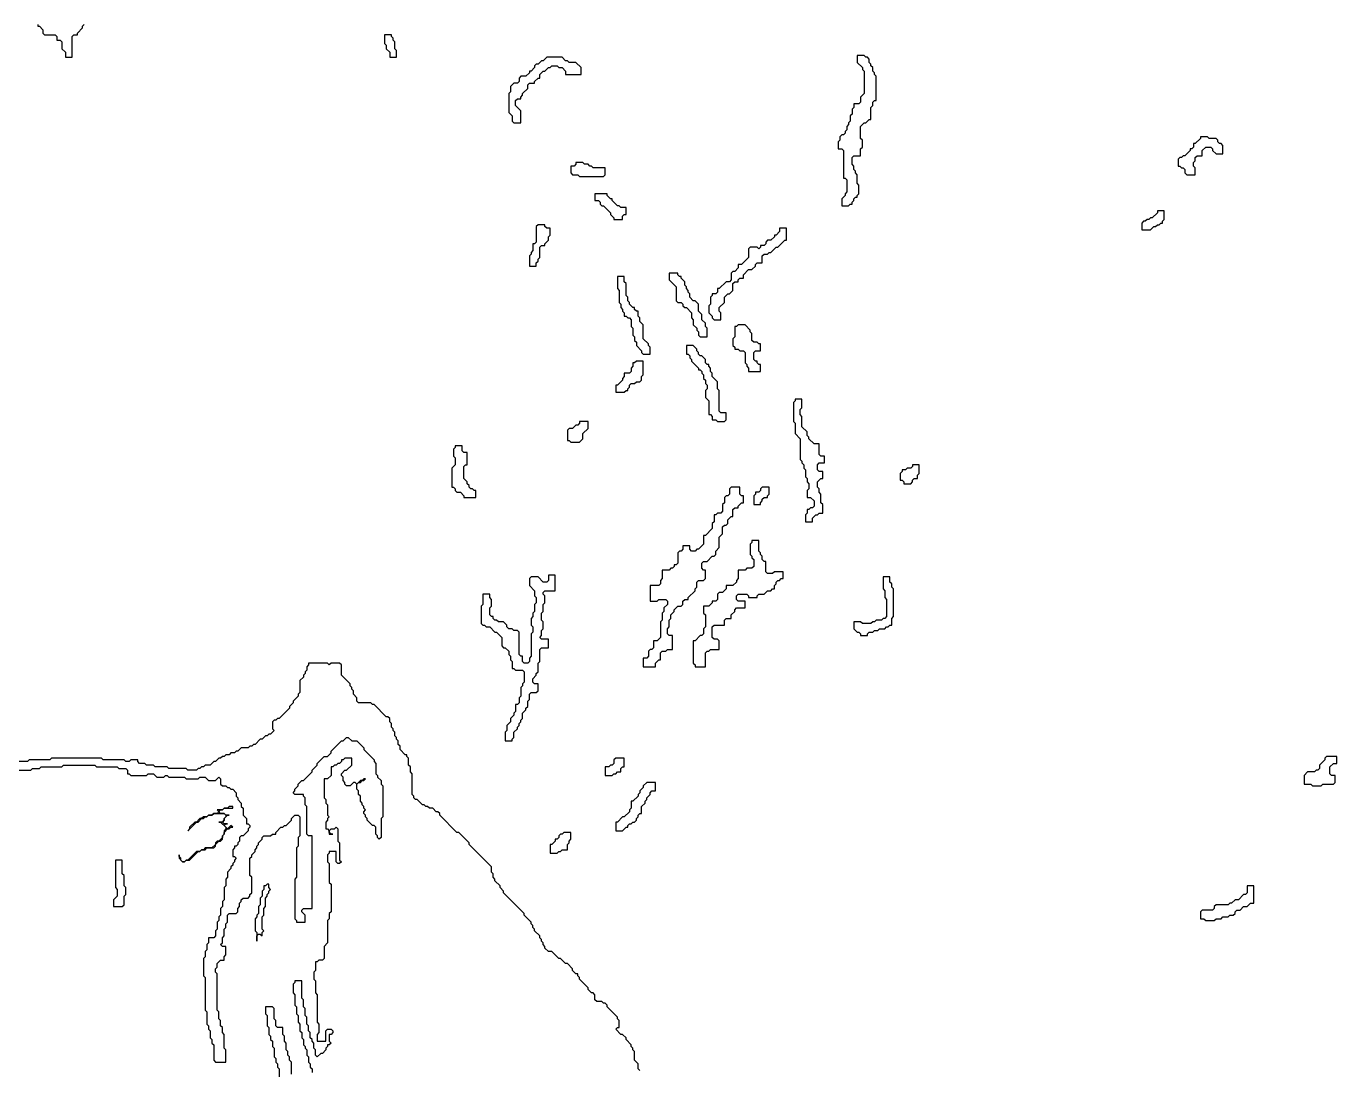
# Model space of a CAD drawing. Header units: metres. Extents: x 0 to 500, y 0 to 703.
# Drawn here: x 298.7 to 393.6, y 525.6 to 601.1 of the extents above; entities that cross this region are included whole.
import ezdxf

# ---------------------------------------------------------------- set-up
doc = ezdxf.new("R2010")
doc.units = ezdxf.units.M

msp = doc.modelspace()

# ---------------------------------------------------------------- linework, layer by layer
for points in [[(299.5, 601.25), (299.5, 601.125), (299.625, 601.125), (299.875, 600.875), (299.875, 600.625), (300, 600.5), (300.75, 600.5), (300.875, 600.375), (300.875, 600.125), (301.125, 600.125), (301.25, 600), (301.25, 599.5), (301.5, 599.25), (301.5, 598.875), (302, 598.875), (302, 600.375), (302.125, 600.5), (302.375, 600.5), (302.375, 600.625), (302.75, 601), (302.75, 601.125), (302.875, 601.25)], [(343.125, 525.5), (343, 525.625), (343, 526), (342.75, 526.25), (342.75, 526.875), (342.625, 527), (342.625, 527.125), (342.5, 527.25), (342.5, 527.375), (342.125, 527.75), (342.125, 527.875), (341.875, 528.125), (341.75, 528.125), (341.375, 528.5), (341.5, 528.625), (341.625, 528.625), (341.625, 529.125), (341.5, 529.25), (341.5, 529.375), (340.75, 530.125), (340.75, 530.25), (340.625, 530.375), (340.5, 530.375), (340.375, 530.5), (340, 530.5), (339.875, 530.625), (339.875, 531), (339.75, 531.125), (339.625, 531.125), (339.375, 531.375), (339.375, 531.5), (338.75, 532.125), (338.75, 532.25), (338.625, 532.375), (338.625, 532.5), (338.5, 532.5), (338.25, 532.75), (338.25, 532.875), (337.875, 533.25), (337.75, 533.25), (337.375, 533.625), (337.25, 533.625), (336.75, 534.125), (336.5, 534.125), (336.25, 534.375), (336.25, 534.5), (336.125, 534.625), (336.125, 534.75), (336, 534.875), (336, 535), (335.875, 535.125), (335.875, 535.25), (335.5, 535.625), (335.5, 535.75), (335.375, 535.875), (335.375, 536), (335.25, 536.125), (335.25, 536.25), (334.75, 536.75), (334.75, 536.875), (333.25, 538.375), (333.25, 538.5), (333, 538.75), (333, 538.875), (332.625, 539.25), (332.625, 539.375), (332.5, 539.5), (332.5, 539.75), (332.375, 539.875), (332.375, 540.25), (330.75, 541.875), (330.75, 542), (330, 542.75), (329.875, 542.75), (328.625, 544), (328.625, 544.125), (328.5, 544.25), (328.375, 544.25), (328.125, 544.5), (327.875, 544.5), (327.75, 544.625), (327.625, 544.625), (327.5, 544.75), (327.375, 544.75), (327, 545.125), (326.875, 545.125), (326.75, 545.25), (326.75, 545.375), (326.625, 545.5), (326.625, 547), (326.5, 547.125), (326.5, 547.5), (326.375, 547.625), (326.375, 548.125), (326.25, 548.25), (326.25, 548.375), (326.125, 548.375), (325.75, 548.75), (325.75, 549), (325.625, 549.125), (325.625, 549.375), (325.5, 549.5), (325.5, 549.625), (325.375, 549.75), (325.375, 550), (325.25, 550.125), (325.25, 550.25), (325.125, 550.375), (325.125, 550.625), (325, 550.75), (325, 551), (324.875, 551.125), (324.75, 551.125), (323.875, 552), (323.75, 552), (323.625, 552.125), (322.75, 552.125), (322.625, 552.25), (322.625, 552.5), (322.375, 552.75), (322.375, 553), (322.25, 553.125), (322.25, 553.25), (322.125, 553.375), (322.125, 553.5), (321.5, 554.125), (321.5, 554.875), (321.375, 555), (320.75, 555), (320.625, 554.875), (320.5, 555), (319.125, 555), (319.125, 554.875), (319, 554.75), (319, 554.5), (318.875, 554.375), (318.875, 554.25), (318.75, 554.125), (318.75, 554), (318.5, 553.75), (318.5, 552.875), (318.375, 552.75), (318.375, 552.625), (318, 552.25), (318, 552.125), (317.75, 551.875), (317.75, 551.75), (317, 551), (316.875, 551), (316.75, 550.875), (316.625, 550.875), (316.5, 550.75), (316.5, 550.25), (316.625, 550.125), (316.375, 549.875), (316.25, 549.875), (316.125, 549.75), (316, 549.75), (315.75, 549.5), (315.625, 549.5), (315.25, 549.125), (315.125, 549.125), (315, 549), (314.875, 549), (314.75, 548.875), (314.25, 548.875), (314, 548.625), (313.875, 548.625), (313.75, 548.5), (313.5, 548.5), (313.375, 548.375), (313.125, 548.375), (313, 548.25), (312.875, 548.25), (312.75, 548.125), (312.625, 548.125), (312.375, 547.875), (312.25, 547.875), (312, 547.625), (311.625, 547.625), (311.5, 547.5), (311.375, 547.5), (311.25, 547.375), (311.125, 547.375), (311, 547.25), (310.375, 547.25), (310.25, 547.375), (309, 547.375), (308.875, 547.5), (308, 547.5), (307.875, 547.625), (307.375, 547.625), (307.25, 547.75), (306.875, 547.75), (306.75, 547.875), (306.75, 548), (306.25, 548), (306.125, 547.875), (305.875, 547.875), (305.75, 548), (304.25, 548), (304.125, 548.125), (300.5, 548.125), (300.375, 548), (298.875, 548), (298.75, 547.875), (298, 547.875)], [(298, 547.25), (299, 547.25), (299.125, 547.375), (299.625, 547.375), (299.75, 547.5), (301.25, 547.5), (301.375, 547.625), (303.625, 547.625), (303.75, 547.5), (305.25, 547.5), (305.375, 547.375), (305.875, 547.375), (306, 547.25), (306, 547), (306.125, 547), (306.25, 546.875), (307.375, 546.875), (307.5, 547), (307.875, 547), (308.125, 546.75), (308.625, 546.75), (308.75, 546.875), (308.875, 546.875), (309, 546.75), (310.125, 546.75), (310.25, 546.625), (311.125, 546.625), (311.25, 546.75), (311.625, 546.75), (311.875, 546.5), (312.375, 546.5), (312.625, 546.75), (312.75, 546.625), (312.75, 546.25), (312.875, 546.125), (313.125, 546.125), (313.25, 546), (313.375, 546), (313.5, 545.875), (313.625, 545.875), (313.875, 545.625), (313.875, 545.375), (314, 545.25), (314, 545.125), (314.25, 544.875), (314.25, 544.625), (314.375, 544.5), (314.375, 544), (314.625, 543.75), (314.625, 543.375), (314.75, 543.375), (314.875, 543.25), (314.875, 543.125), (314.75, 543), (314.75, 542.875), (314.375, 542.5), (314.25, 542.5), (314.125, 542.375), (314.125, 542.125), (314, 542), (314, 541.875), (313.875, 541.75), (313.75, 541.75), (313.75, 541.625), (313.625, 541.5), (313.625, 541), (313.75, 541), (313.875, 540.875), (313.75, 540.75), (313.75, 540.625), (313.625, 540.5), (313.625, 540.375), (313.5, 540.25), (313.5, 540.125), (313.25, 539.875), (313.25, 539.5), (313.125, 539.375), (313.125, 538.875), (313, 538.75), (313, 537.875), (312.875, 537.75), (312.875, 537.375), (312.75, 537.25), (312.75, 536.75), (312.625, 536.625), (312.625, 536.375), (312.5, 536.25), (312.5, 535.75), (312.375, 535.625), (312.375, 535.25), (312.25, 535.125), (311.875, 535.125), (311.875, 534.75), (311.75, 534.625), (311.75, 534.25), (311.625, 534.125), (311.625, 533.75), (311.5, 533.625), (311.5, 532.375), (311.625, 532.25), (311.625, 529.875), (311.75, 529.75), (311.75, 528.875), (311.875, 528.75), (311.875, 528.5), (312, 528.375), (312, 527.875), (312.125, 527.75), (312.125, 527.5), (312.25, 527.375), (312.25, 526.25), (312.375, 526.125), (313.125, 526.125), (313.125, 527), (313, 527.125), (313, 528.125), (312.875, 528.25), (312.875, 528.625), (312.75, 528.75), (312.75, 529.125), (312.625, 529.25), (312.625, 529.75), (312.5, 529.875), (312.5, 532.5), (312.375, 532.625), (312.375, 532.875), (312.5, 533), (312.5, 533.25), (312.75, 533.5), (313, 533.5), (313, 533.75), (313.125, 533.875), (313.125, 534.5), (312.875, 534.5), (312.75, 534.625), (312.875, 534.75), (312.875, 535.125), (313, 535.25), (313, 535.75), (313.125, 535.875), (313.125, 536.125), (313.25, 536.25), (313.25, 536.75), (313.375, 536.875), (313.875, 536.875), (314, 537), (314, 537.25), (314.125, 537.375), (314.125, 537.625), (314.25, 537.75), (314.25, 537.875), (314.375, 538), (314.75, 538), (314.875, 538.125), (314.875, 538.25), (315, 538.375), (315, 539.5), (314.875, 539.625), (314.875, 540.875), (315, 541), (315, 541.125), (315.25, 541.375), (315.25, 541.5), (315.375, 541.625), (315.375, 541.75), (315.5, 541.875), (315.5, 542), (315.75, 542.25), (315.75, 542.375), (315.875, 542.5), (316.375, 542.5), (316.5, 542.625), (316.75, 542.625), (316.75, 542.75), (317.125, 543.125), (317.25, 543.125), (317.375, 543.25), (317.5, 543.25), (317.875, 543.625), (317.875, 543.75), (318.125, 544), (318.375, 544), (318.5, 543.875), (318.5, 542.5), (318.375, 542.375), (318.375, 541.75), (318.25, 541.625), (318.25, 539.5), (318.125, 539.375), (318.125, 536.5), (318.25, 536.375), (318.25, 536.25), (318.875, 536.25), (318.875, 536.75), (318.625, 537), (318.625, 537.125), (318.75, 537.25), (319.375, 537.25), (319.375, 542.5), (319.125, 542.5), (319, 542.625), (319, 544.625), (318.875, 544.75), (318.875, 545.25), (318.75, 545.375), (318.75, 545.5), (318.125, 545.5), (318, 545.625), (318.125, 545.75), (318.125, 545.875), (318.375, 546.125), (318.375, 546.25), (318.625, 546.5), (318.75, 546.5), (319.375, 547.125), (319.375, 547.25), (319.75, 547.625), (319.75, 547.75), (320.25, 548.25), (320.5, 548.25), (320.75, 548.5), (320.75, 548.625), (321.5, 549.375), (321.625, 549.375), (321.875, 549.625), (322, 549.625), (322.25, 549.375), (322.625, 549.375), (323.125, 548.875), (323.125, 548.75), (323.875, 548), (323.875, 547.875), (324, 547.75), (324, 547), (324.125, 546.875), (324.125, 546.75), (324.375, 546.5), (324.375, 546.25), (324.5, 546.125), (324.5, 543.875), (324.375, 543.75), (324.375, 542.375), (324.25, 542.25), (324.125, 542.375), (324.125, 542.5), (324, 542.625), (324, 543.125), (323.875, 543.25), (323.75, 543.25), (323.375, 543.625), (323.375, 543.75), (323.25, 543.875), (323.25, 544), (323.125, 544.125), (323.125, 544.25), (323.25, 544.375), (323.125, 544.5), (323.125, 544.625), (323, 544.75), (323, 544.875), (322.875, 545), (322.875, 545.375), (322.75, 545.5), (322.75, 545.75), (322.625, 545.875), (322.625, 546.25), (322.75, 546.375), (322.875, 546.375), (323, 546.5), (323.125, 546.5), (323.25, 546.625), (323.125, 546.625), (323, 546.5), (322.875, 546.5), (322.625, 546.25), (322.5, 546.375), (322.375, 546.375), (322.125, 546.125), (321.875, 546.125), (321.75, 546.25), (321.75, 546.375), (321.625, 546.5), (321.625, 546.75), (321.5, 546.875), (321.5, 547), (321.75, 547.25), (321.875, 547.25), (322.25, 547.625), (322.25, 548.125), (321.75, 548.125), (321.625, 548), (321.5, 548), (321.5, 547.875), (321.375, 547.75), (321.25, 547.75), (321.125, 547.625), (321, 547.625), (320.875, 547.5), (320.75, 547.5), (320.75, 546.875), (320.5, 546.625), (320.25, 546.625), (320.25, 545.25), (320.375, 545.125), (320.375, 544.875), (320.5, 544.75), (320.5, 544), (320.625, 543.875), (320.5, 543.75), (320.5, 543.625), (320.375, 543.5), (320.375, 543), (320.5, 543), (320.625, 542.875), (320.625, 542.625), (320.875, 542.625), (320.75, 542.625), (320.625, 542.75), (320.625, 542.875), (320.75, 543), (321, 543), (321.125, 543.125), (321.25, 543), (321.25, 542.125), (321.375, 542), (321.375, 540.75), (321.5, 540.625), (321.375, 540.5), (321.25, 540.5), (321.125, 540.625), (321.125, 541.375), (320.625, 541.375), (320.625, 541.25), (320.5, 541.125), (320.5, 540.625), (320.625, 540.5), (320.625, 539.125), (320.75, 539), (320.75, 537), (320.625, 536.875), (320.625, 536.5), (320.5, 536.375), (320.5, 534.75), (320.25, 534.5), (320.25, 533.625), (320.125, 533.5), (319.875, 533.5), (319.75, 533.375), (319.625, 533.375), (319.625, 532.75), (319.5, 532.625), (319.5, 532.125), (319.625, 532), (319.625, 531.125), (319.75, 531), (319.75, 529), (319.875, 528.875), (319.875, 528.25), (319.75, 528.125), (319.75, 527.625), (320.375, 527.625), (320.375, 528.375), (320.5, 528.5), (320.75, 528.5), (320.875, 528.375), (320.875, 528.25), (320.75, 528.125), (320.625, 528.125), (320.625, 527.625), (320.75, 527.5), (320.625, 527.375), (320.5, 527.375), (320.5, 527.25), (320.375, 527.125), (320.375, 527), (320.125, 526.75), (320, 526.75), (319.75, 526.5), (319.625, 526.625), (319.625, 527), (319.5, 527.125), (319.5, 527.5), (319.375, 527.625), (319.375, 527.75), (319.25, 527.875), (319.25, 528.25), (319.125, 528.375), (319.125, 528.75), (319, 528.875), (319, 529.375), (318.875, 529.5), (318.875, 530), (318.75, 530.125), (318.75, 530.625), (318.625, 530.75), (318.625, 532), (318.125, 532), (318.125, 531.875), (318, 531.75), (318, 531.125), (318.125, 531), (318.125, 530.25), (318.25, 530.125), (318.25, 529.625), (318.375, 529.5), (318.375, 529), (318.5, 528.875), (318.5, 528.375), (318.625, 528.25), (318.625, 527.875), (318.75, 527.75), (318.75, 527.375), (318.875, 527.25), (318.875, 527.125), (319, 527), (319, 526.625), (319.125, 526.5), (319.125, 526.125), (319.25, 526), (319.25, 525.75), (319.375, 525.625), (319.375, 525.375)], [(317.875, 525.25), (317.875, 526.125), (317.75, 526.25), (317.75, 526.5), (317.625, 526.625), (317.625, 526.875), (317.5, 527), (317.5, 527.5), (317.375, 527.625), (317.375, 528), (317.25, 528.125), (317.25, 528.625), (316.875, 528.625), (316.75, 528.75), (316.75, 529.125), (316.625, 529.25), (316.625, 530), (316.5, 530.125), (316, 530.125), (316, 529.625), (316.125, 529.5), (316.125, 528.75), (316.25, 528.625), (316.25, 528.125), (316.375, 528), (316.375, 527.75), (316.5, 527.625), (316.5, 527.25), (316.625, 527.125), (316.625, 526.5), (316.75, 526.375), (316.75, 526.125), (316.875, 526), (316.875, 525.75), (317, 525.625), (317, 525)]]:
    msp.add_lwpolyline(points)
for points in [[(324.625, 600.5), (324.625, 599.875), (324.75, 599.75), (324.75, 599.5), (325, 599.25), (325, 598.875), (325.5, 598.875), (325.5, 599.375), (325.375, 599.5), (325.375, 600), (325.25, 600.125), (325.25, 600.25), (325.125, 600.375), (325.125, 600.5)], [(336.375, 598.875), (336.125, 598.625), (336, 598.625), (335.75, 598.375), (335.625, 598.375), (335.5, 598.25), (335.5, 598.125), (335.25, 597.875), (335.125, 597.875), (335.125, 597.75), (334.875, 597.5), (334.5, 597.5), (334.375, 597.375), (334.375, 597.125), (334.25, 597), (334, 597), (333.75, 596.75), (333.75, 596.375), (333.625, 596.25), (333.625, 594.875), (333.875, 594.625), (333.875, 594.25), (334, 594.125), (334.5, 594.125), (334.5, 595), (334.125, 595.375), (334.125, 595.75), (334.25, 595.875), (334.5, 595.875), (334.5, 596), (334.625, 596.125), (334.625, 596.25), (335, 596.625), (335, 596.875), (335.125, 597), (335.5, 597), (335.5, 597.125), (335.75, 597.375), (335.875, 597.375), (335.875, 597.625), (336.125, 597.875), (336.25, 597.875), (336.5, 598.125), (336.625, 598.125), (336.75, 598.25), (337.125, 598.25), (337.25, 598.125), (337.5, 598.125), (337.75, 597.875), (337.75, 597.625), (338.875, 597.625), (338.875, 598.125), (338.5, 598.5), (338, 598.5), (337.875, 598.625), (337.75, 598.625), (337.5, 598.875)], [(358.875, 599), (358.875, 598.5), (359.25, 598.125), (359.25, 598), (359.375, 597.875), (359.375, 596.25), (359.125, 596), (359.125, 595.625), (359, 595.5), (358.625, 595.5), (358.625, 595.25), (358.5, 595.125), (358.5, 594.75), (358.375, 594.625), (358.375, 594.25), (358.25, 594.125), (358.25, 594), (358.125, 593.875), (358.125, 593.625), (358, 593.5), (358, 593.375), (357.875, 593.25), (357.75, 593.25), (357.625, 593.125), (357.625, 592.875), (357.5, 592.75), (357.5, 592.25), (357.75, 592.25), (357.875, 592.125), (357.875, 590.125), (358, 590.125), (358.125, 590), (358.125, 589.125), (358, 589), (358, 588.875), (357.75, 588.625), (357.75, 588.125), (358.25, 588.125), (358.375, 588.25), (358.5, 588.25), (358.5, 588.375), (358.625, 588.5), (358.625, 588.625), (358.75, 588.75), (358.875, 588.75), (358.875, 588.875), (359, 589), (359, 589.625), (358.875, 589.75), (358.875, 590.375), (358.75, 590.5), (358.75, 590.625), (358.625, 590.75), (358.625, 591), (358.5, 591.125), (358.5, 591.625), (358.625, 591.75), (359.125, 591.75), (359.125, 592.25), (359.25, 592.375), (359.25, 592.875), (359.125, 593), (359.125, 593.875), (359.375, 594.125), (359.5, 594.125), (359.75, 594.375), (359.875, 594.375), (359.875, 595.25), (360, 595.375), (360, 595.625), (360.125, 595.75), (360.25, 595.75), (360.25, 597.5), (360.125, 597.625), (360.125, 597.75), (360, 597.875), (360, 598.125), (359.875, 598.25), (359.875, 598.375), (359.75, 598.5), (359.75, 598.75), (359.625, 598.875), (359.5, 598.875), (359.375, 599)], [(383.75, 593.125), (383.75, 593), (383.375, 592.625), (383.25, 592.625), (383.25, 592.375), (383.125, 592.25), (383, 592.25), (383, 592.125), (382.625, 591.75), (382.5, 591.75), (382.375, 591.625), (382.25, 591.625), (382.125, 591.5), (382.125, 591), (382.25, 591), (382.375, 590.875), (382.5, 590.875), (382.625, 590.75), (382.625, 590.5), (382.75, 590.375), (383.375, 590.375), (383.375, 590.875), (383.25, 591), (383.25, 591.25), (383.375, 591.375), (383.375, 591.625), (383.5, 591.75), (383.875, 591.75), (383.875, 592.125), (384.125, 592.375), (384.5, 592.375), (384.625, 592.25), (384.625, 592.125), (384.875, 591.875), (385.375, 591.875), (385.375, 592.5), (385.25, 592.625), (385.125, 592.625), (385, 592.75), (385, 592.875), (384.875, 593), (384.375, 593), (384.25, 593.125)], [(338.5, 591.25), (338.5, 591.125), (338.375, 591), (338.125, 591), (338.125, 590.5), (338.25, 590.375), (338.625, 590.375), (338.75, 590.25), (340.5, 590.25), (340.625, 590.375), (340.625, 590.875), (339.75, 590.875), (339.625, 591), (339.5, 591), (339.375, 591.125), (339.125, 591.125), (339, 591.25)], [(339.875, 589), (339.875, 588.5), (340.125, 588.5), (340.25, 588.375), (340.25, 588.25), (340.375, 588.125), (340.5, 588.125), (341, 587.625), (341, 587.5), (341.25, 587.25), (341.25, 587.125), (341.875, 587.125), (341.875, 587.375), (342, 587.5), (342.125, 587.5), (342.125, 588), (341.75, 588), (341.625, 588.125), (341.5, 588.125), (341.125, 588.5), (341.125, 588.625), (341, 588.625), (340.75, 588.875), (340.75, 589)], [(380.625, 587.75), (380.625, 587.625), (380.25, 587.25), (380.125, 587.25), (380, 587.125), (379.875, 587.125), (379.75, 587), (379.625, 587), (379.5, 586.875), (379.5, 586.375), (380.125, 586.375), (380.375, 586.625), (380.5, 586.625), (380.625, 586.75), (380.75, 586.75), (380.875, 586.875), (381, 586.875), (381, 587), (381.125, 587.125), (381.125, 587.75)], [(335.75, 586.75), (335.625, 586.625), (335.625, 585.5), (335.5, 585.375), (335.375, 585.375), (335.375, 584.875), (335.25, 584.75), (335.25, 584.625), (335.125, 584.5), (335.125, 583.75), (335.625, 583.75), (335.625, 584), (335.75, 584.125), (335.75, 584.25), (335.875, 584.375), (335.875, 585.125), (336, 585.25), (336.25, 585.25), (336.25, 585.375), (336.5, 585.625), (336.5, 585.875), (336.625, 586), (336.625, 586.5), (336.375, 586.5), (336.25, 586.625), (336.25, 586.75)], [(353.25, 586.5), (353.25, 586.25), (353, 586), (352.875, 586), (352.875, 585.875), (352.625, 585.625), (352.375, 585.625), (352.25, 585.5), (352.25, 585.375), (352.125, 585.25), (351.875, 585.25), (351.875, 585.125), (351.75, 585), (351.625, 585.125), (351.125, 585.125), (351, 585), (351, 584.375), (350.5, 583.875), (350.25, 583.875), (350.25, 583.625), (350, 583.375), (349.875, 583.375), (349.75, 583.25), (349.75, 582.75), (349.625, 582.625), (349.375, 582.625), (348.875, 582.125), (348.75, 582.125), (348.75, 581.875), (348.625, 581.75), (348.375, 581.75), (348.375, 581.625), (348.25, 581.5), (348.25, 581), (348.125, 580.875), (348.125, 580.375), (348.375, 580.125), (348.375, 580), (348.5, 579.875), (349, 579.875), (349, 580.375), (348.875, 580.5), (348.875, 580.75), (349.25, 581.125), (349.25, 581.5), (349.5, 581.75), (349.625, 581.75), (349.875, 582), (349.875, 582.5), (350, 582.625), (350.25, 582.625), (350.25, 582.75), (350.375, 582.875), (350.625, 582.875), (350.625, 583.125), (351, 583.5), (351.25, 583.5), (351.5, 583.75), (351.5, 583.875), (351.625, 584), (352, 584), (352, 584.5), (352.125, 584.625), (352.375, 584.625), (352.5, 584.75), (352.625, 584.75), (353, 585.125), (353.125, 585.125), (353.625, 585.625), (353.75, 585.625), (353.75, 586.5)], [(345.25, 583.25), (345.25, 582.75), (345.75, 582.25), (345.75, 581.25), (345.875, 581.125), (346.125, 581.125), (346.25, 581), (346.25, 580.875), (346.375, 580.75), (346.5, 580.75), (346.875, 580.375), (346.875, 580), (347, 579.875), (347, 579.5), (347.25, 579.25), (347.25, 579.125), (347.375, 579), (347.375, 578.75), (347.5, 578.625), (348, 578.625), (348, 579.25), (347.875, 579.375), (347.875, 579.625), (347.625, 579.875), (347.625, 580.25), (347.375, 580.5), (347.375, 581), (347.125, 581.25), (347, 581.25), (346.75, 581.5), (346.75, 581.75), (346.625, 581.875), (346.625, 582), (346.5, 582.125), (346.5, 582.25), (346.375, 582.375), (346.375, 582.625), (346.125, 582.875), (346.125, 583), (346, 583), (345.875, 583.125), (345.875, 583.25)], [(341.5, 583), (341.5, 582.125), (341.625, 582), (341.625, 581.125), (341.75, 581), (341.75, 580.75), (341.875, 580.625), (341.875, 580.5), (342, 580.375), (342, 580.125), (342.125, 580.125), (342.25, 580), (342.375, 580), (342.5, 579.875), (342.5, 579.375), (342.625, 579.25), (342.625, 578.75), (342.75, 578.625), (342.75, 578.375), (342.875, 578.25), (342.875, 578), (343.25, 577.625), (343.25, 577.5), (343.375, 577.375), (343.875, 577.375), (343.875, 577.875), (343.75, 578), (343.75, 578.125), (343.375, 578.5), (343.375, 579.5), (343.125, 579.75), (343.125, 580), (343, 580.125), (343, 580.5), (342.875, 580.5), (342.75, 580.625), (342.75, 580.75), (342.625, 580.75), (342.375, 581), (342.375, 581.125), (342.25, 581.25), (342.25, 581.5), (342.125, 581.625), (342.125, 582.5), (342, 582.625), (342, 583)], [(350.25, 579.5), (350.125, 579.375), (350, 579.375), (350, 578.625), (349.875, 578.5), (349.875, 578), (350, 577.875), (350, 577.75), (350.25, 577.75), (350.375, 577.625), (350.625, 577.625), (350.75, 577.5), (350.75, 576.75), (350.875, 576.625), (350.875, 576.5), (351, 576.375), (351, 576.125), (351.875, 576.125), (351.875, 576.625), (351.75, 576.625), (351.625, 576.75), (351.625, 576.875), (351.5, 576.875), (351.375, 577), (351.375, 577.5), (351.5, 577.625), (351.875, 577.625), (351.875, 578.125), (351.75, 578.125), (351.625, 578.25), (351.375, 578.25), (351.25, 578.375), (351.25, 578.875), (351.125, 579), (351.125, 579.125), (350.75, 579.5)], [(346.5, 578), (346.5, 577.375), (346.625, 577.375), (346.75, 577.25), (346.75, 577.125), (346.875, 577), (346.875, 576.875), (347.375, 576.375), (347.375, 576.25), (347.5, 576.25), (347.625, 576.125), (347.625, 576), (347.75, 575.875), (347.75, 575.625), (347.875, 575.5), (347.875, 575.25), (348, 575.125), (348, 574.875), (347.875, 574.75), (347.875, 574.25), (348.125, 574), (348.125, 573), (348.25, 573), (348.375, 572.875), (348.375, 572.625), (348.625, 572.625), (348.75, 572.5), (349.25, 572.5), (349.375, 572.625), (349.375, 573.125), (349, 573.125), (348.875, 573.25), (348.875, 574.75), (348.75, 574.875), (348.75, 575.375), (348.375, 575.75), (348.375, 576), (348.25, 576.125), (348.25, 576.375), (348.125, 576.5), (348.125, 576.625), (348, 576.625), (347.875, 576.75), (347.875, 577), (347.625, 577.25), (347.5, 577.25), (347.375, 577.375), (347.375, 577.5), (347.25, 577.625), (347.25, 577.75), (347, 578)], [(342.875, 576.875), (342.75, 576.75), (342.625, 576.75), (342.625, 576.5), (342.5, 576.375), (342.5, 576.125), (342.375, 576), (342, 576), (342, 575.75), (341.875, 575.625), (341.875, 575.5), (341.5, 575.125), (341.375, 575.125), (341.375, 574.625), (342, 574.625), (342.125, 574.75), (342.25, 574.75), (342.25, 574.875), (342.375, 575), (342.375, 575.125), (342.5, 575.25), (342.75, 575.25), (342.875, 575.375), (343.125, 575.375), (343.25, 575.5), (343.25, 575.75), (343.375, 575.875), (343.375, 576.875)], [(354.375, 574.125), (354.375, 574), (354.25, 573.875), (354.25, 572.5), (354.375, 572.375), (354.375, 571.625), (354.75, 571.25), (354.75, 569.75), (354.875, 569.625), (354.875, 569.5), (355, 569.375), (355, 569.125), (355.125, 569), (355.125, 568.5), (355.25, 568.375), (355.25, 568.125), (355.375, 568), (355.375, 567.625), (355.25, 567.5), (355.25, 567), (355.5, 567), (355.75, 566.75), (355.75, 566.375), (355.625, 566.25), (355.5, 566.25), (355.375, 566.125), (355.25, 566.125), (355.25, 565.875), (355.125, 565.75), (355.125, 565.25), (355.625, 565.25), (355.625, 565.5), (355.875, 565.75), (356, 565.75), (356.125, 565.875), (356.375, 565.875), (356.375, 566.5), (356.25, 566.625), (356.25, 567.25), (356.125, 567.375), (356.125, 567.625), (356, 567.75), (356, 568.125), (356.25, 568.375), (356.375, 568.375), (356.375, 568.875), (356.125, 568.875), (356, 569), (356, 569.375), (356.125, 569.5), (356.5, 569.5), (356.5, 570), (356.25, 570), (356.125, 570.125), (356.125, 570.875), (355.75, 570.875), (355.375, 571.25), (355.375, 571.375), (355.25, 571.5), (355.25, 571.75), (354.875, 572.125), (354.875, 572.875), (354.75, 573), (354.75, 573.375), (354.875, 573.5), (354.875, 574.125)], [(338.75, 572.5), (338.75, 572.375), (338.625, 572.25), (338.5, 572.25), (338.25, 572), (338, 572), (337.875, 571.875), (337.875, 571.125), (338, 571.125), (338.125, 571), (338.75, 571), (339, 571.25), (339, 571.625), (339.375, 572), (339.375, 572.5)], [(329.75, 570.75), (329.75, 570.625), (329.625, 570.5), (329.625, 570), (329.75, 569.875), (329.75, 569.375), (329.5, 569.125), (329.5, 567.75), (329.625, 567.75), (329.75, 567.625), (329.75, 567.5), (329.875, 567.375), (330.125, 567.375), (330.375, 567.125), (330.375, 567), (331.25, 567), (331.25, 567.5), (331.125, 567.5), (331, 567.625), (330.875, 567.625), (330.75, 567.75), (330.75, 567.875), (330.625, 568), (330.625, 568.125), (330.375, 568.375), (330.375, 569.25), (330.5, 569.375), (330.625, 569.375), (330.625, 570.25), (330.375, 570.25), (330.25, 570.375), (330.25, 570.75)], [(362.875, 569.375), (362.875, 569.25), (362.75, 569.125), (362.5, 569.125), (362.375, 569), (362.125, 569), (362.125, 568.875), (362, 568.75), (362, 568.25), (362.125, 568.25), (362.25, 568.125), (362.25, 568), (362.75, 568), (362.875, 568.125), (362.875, 568.25), (363, 568.375), (363.25, 568.375), (363.25, 568.625), (363.375, 568.75), (363.375, 569.375)], [(349.75, 567.75), (349.625, 567.625), (349.625, 567.25), (349.5, 567.125), (349.375, 567.125), (349.25, 567), (349.25, 566.625), (349.125, 566.5), (349.125, 566), (349, 565.875), (348.75, 565.875), (348.625, 565.75), (348.5, 565.75), (348.5, 565.25), (348.375, 565.125), (348.375, 564.75), (347.875, 564.25), (347.75, 564.25), (347.75, 563.625), (347.375, 563.25), (347.25, 563.25), (347.125, 563.125), (346.875, 563.125), (346.75, 563.25), (346.75, 563.5), (346.25, 563.5), (346.25, 563.25), (346.125, 563.125), (346, 563.125), (345.875, 563), (345.875, 562.25), (345.75, 562.125), (345.625, 562.125), (345.625, 562), (345.5, 561.875), (345.375, 561.875), (345.25, 561.75), (344.75, 561.75), (344.75, 561.125), (344.625, 561), (344.625, 560.75), (344.5, 560.625), (343.875, 560.625), (343.875, 559.5), (344.375, 559.5), (344.5, 559.625), (345, 559.625), (345.125, 559.5), (345.125, 559.25), (344.875, 559), (344.875, 558.75), (344.75, 558.625), (344.75, 558.125), (344.625, 558), (344.625, 556.875), (344.375, 556.625), (344.125, 556.625), (344.125, 556.125), (344, 556), (343.875, 556), (343.75, 555.875), (343.75, 555.5), (343.625, 555.375), (343.375, 555.375), (343.375, 554.75), (344.25, 554.75), (344.25, 555), (344.5, 555.25), (344.625, 555.25), (344.625, 555.75), (344.75, 555.875), (345, 555.875), (345.125, 556), (345.5, 556), (345.5, 557), (345.25, 557), (345.125, 557.125), (345.125, 557.5), (345.25, 557.625), (345.25, 558.125), (345.375, 558.25), (345.375, 558.5), (345.625, 558.75), (345.625, 558.875), (345.875, 559.125), (346.125, 559.125), (346.25, 559.25), (346.25, 559.5), (346.375, 559.625), (346.625, 559.625), (346.625, 559.75), (347.125, 560.25), (347.125, 560.375), (347.25, 560.5), (347.25, 560.875), (347.375, 561), (347.75, 561), (347.875, 561.125), (347.875, 561.75), (347.75, 561.75), (347.625, 561.875), (347.625, 562.25), (347.75, 562.375), (348, 562.375), (348.375, 562.75), (348.5, 562.75), (348.625, 562.875), (348.625, 563.125), (348.875, 563.375), (348.875, 564.125), (349.125, 564.375), (349.125, 564.875), (349.25, 565), (349.375, 565), (349.5, 565.125), (349.5, 565.375), (349.75, 565.625), (349.875, 565.625), (349.875, 566.125), (350, 566.25), (350.25, 566.25), (350.25, 566.375), (350.5, 566.625), (350.625, 566.625), (350.625, 567.125), (350.5, 567.125), (350.375, 567.25), (350.375, 567.75)], [(352, 567.75), (351.875, 567.625), (351.875, 567.5), (351.75, 567.375), (351.5, 567.375), (351.5, 567.25), (351.375, 567.125), (351.375, 566.5), (351.875, 566.5), (351.875, 566.625), (352, 566.75), (352, 566.875), (352.125, 567), (352.375, 567), (352.375, 567.125), (352.5, 567.25), (352.5, 567.75)], [(351.25, 563.875), (351.25, 563.75), (351.125, 563.625), (351.125, 562.875), (351.25, 562.75), (351.25, 562.625), (351.375, 562.5), (351.375, 562), (351.25, 561.875), (350.875, 561.875), (350.75, 561.75), (350.25, 561.75), (350.25, 561.125), (350.125, 561), (350.125, 560.875), (349.875, 560.625), (349.375, 560.625), (349.375, 560.375), (349.125, 560.125), (348.875, 560.125), (348.75, 560), (348.75, 559.625), (348.625, 559.5), (348.375, 559.5), (348.375, 559.375), (348.125, 559.125), (347.75, 559.125), (347.75, 558.625), (347.875, 558.5), (347.875, 557.625), (347.75, 557.5), (347.75, 557.125), (347.625, 557), (347.5, 557), (347.125, 556.625), (347, 556.625), (347, 555), (347.125, 554.875), (347.125, 554.75), (347.875, 554.75), (347.875, 555.75), (348, 555.875), (348.125, 555.875), (348.25, 556), (348.875, 556), (348.875, 556.625), (348.75, 556.75), (348.5, 556.75), (348.375, 556.875), (348.375, 557.625), (348.5, 557.75), (349.25, 557.75), (349.25, 558.125), (349.375, 558.25), (349.75, 558.25), (349.75, 558.5), (350, 558.75), (350, 558.875), (350.125, 559), (350.75, 559), (350.75, 559.5), (350.25, 559.5), (350.125, 559.625), (350.125, 559.875), (350.25, 560), (350.875, 560), (351, 559.875), (351, 559.75), (351.625, 559.75), (351.625, 559.875), (351.75, 560), (352.125, 560), (352.375, 560.25), (352.625, 560.25), (352.75, 560.375), (352.875, 560.375), (352.875, 560.625), (353, 560.75), (353, 560.875), (353.125, 561), (353.25, 561), (353.375, 561.125), (353.5, 561.125), (353.5, 561.625), (352.875, 561.625), (352.75, 561.5), (352.375, 561.5), (352.25, 561.625), (352.25, 562.375), (352.125, 562.375), (352, 562.5), (352, 562.75), (351.875, 562.875), (351.875, 563), (351.75, 563.125), (351.75, 563.875)], [(336.5, 561.375), (336.5, 561), (336.375, 560.875), (336.125, 560.875), (335.75, 561.25), (335.25, 561.25), (335.125, 561.125), (335.125, 560.625), (335.5, 560.25), (335.5, 559.875), (335.625, 559.75), (335.625, 559.375), (335.5, 559.25), (335.5, 558.75), (335.375, 558.625), (335.375, 558.375), (335.25, 558.25), (335.25, 557.75), (335.375, 557.625), (335.375, 557.25), (335.25, 557.125), (335.25, 555.5), (335.125, 555.375), (335.125, 555.125), (335, 555), (334.75, 555), (334.625, 555.125), (334.625, 555.5), (334.5, 555.5), (334.375, 555.625), (334.375, 557.25), (334.25, 557.375), (334, 557.375), (333.875, 557.5), (333.625, 557.5), (333.5, 557.625), (333.5, 557.75), (333.25, 558), (332.875, 558), (332.75, 558.125), (332.625, 558.125), (332.5, 558.25), (332.5, 558.375), (332.375, 558.375), (332.25, 558.5), (332.25, 559), (332.375, 559.125), (332.375, 559.625), (332.25, 559.75), (332.25, 560), (331.75, 560), (331.75, 559.25), (331.625, 559.125), (331.625, 557.875), (331.75, 557.75), (331.875, 557.75), (332, 557.625), (332.25, 557.625), (332.625, 557.25), (332.75, 557.25), (333.125, 556.875), (333.125, 556.25), (333.25, 556.125), (333.375, 556.125), (333.625, 555.875), (333.625, 555.625), (333.75, 555.5), (333.75, 555.25), (333.875, 555.125), (333.875, 554.625), (334, 554.625), (334.125, 554.5), (334.625, 554.5), (334.75, 554.375), (334.75, 553.625), (334.625, 553.5), (334.625, 553.375), (334.5, 553.25), (334.5, 552.625), (334.375, 552.5), (334.375, 552.125), (334.25, 552), (334.125, 552), (334.125, 551.5), (334, 551.375), (334, 551.25), (333.75, 551), (333.75, 550.75), (333.5, 550.5), (333.5, 550.125), (333.375, 550), (333.375, 549.375), (333.875, 549.375), (333.875, 549.5), (334, 549.625), (334, 550), (334.25, 550.25), (334.25, 550.375), (334.375, 550.5), (334.375, 550.625), (334.5, 550.75), (334.5, 550.875), (334.625, 551), (334.625, 551.375), (334.875, 551.625), (334.875, 551.75), (335, 551.875), (335, 552.25), (335.125, 552.375), (335.125, 552.75), (335.25, 552.875), (335.625, 552.875), (335.75, 553), (335.75, 553.5), (335.5, 553.5), (335.375, 553.625), (335.375, 553.875), (335.625, 554.125), (335.625, 554.25), (335.75, 554.375), (335.75, 555), (335.875, 555.125), (335.875, 556), (336, 556.125), (336.5, 556.125), (336.5, 556.75), (336, 556.75), (335.875, 556.875), (336, 557), (336, 557.375), (336.125, 557.5), (336.125, 558), (336, 558.125), (336, 558.625), (336.125, 558.75), (336.125, 559.25), (336.25, 559.375), (336.25, 559.875), (336.125, 560), (336.125, 560.125), (336.25, 560.25), (337, 560.25), (337, 561.375)], [(360.75, 561.25), (360.75, 560.375), (360.875, 560.25), (360.875, 559.75), (361, 559.625), (361, 558.375), (360.875, 558.25), (360.75, 558.25), (360.625, 558.125), (360.25, 558.125), (360.125, 558), (360, 558), (359.875, 557.875), (359.25, 557.875), (359.125, 558), (358.625, 558), (358.625, 557.5), (358.875, 557.25), (359, 557.25), (359.125, 557.125), (359.125, 557), (359.625, 557), (359.625, 557.125), (359.75, 557.25), (360, 557.25), (360.125, 557.375), (360.375, 557.375), (360.5, 557.5), (360.875, 557.5), (361, 557.625), (361.125, 557.625), (361.25, 557.75), (361.375, 557.75), (361.375, 558.25), (361.5, 558.375), (361.5, 560.375), (361.375, 560.5), (361.375, 560.75), (361.25, 560.875), (361.25, 561.25)], [(341.375, 548.125), (341.25, 548), (341.25, 547.75), (341.125, 547.625), (341, 547.625), (340.875, 547.5), (340.625, 547.5), (340.625, 546.875), (341.125, 546.875), (341.25, 547), (341.375, 547), (341.5, 547.125), (341.75, 547.125), (341.75, 547.375), (341.875, 547.5), (342, 547.5), (342, 548.125)], [(392.875, 548.25), (392.75, 548.125), (392.75, 548), (392.375, 547.625), (392.375, 547.375), (392.25, 547.25), (392.125, 547.25), (392, 547.125), (391.5, 547.125), (391.25, 546.875), (391.25, 546.25), (391.75, 546.25), (391.875, 546.125), (392.5, 546.125), (392.625, 546.25), (393.375, 546.25), (393.5, 546.375), (393.5, 546.875), (393.25, 546.875), (393.125, 547), (393.125, 547.5), (393.375, 547.75), (393.625, 547.75), (393.625, 548.25)], [(343.625, 546.375), (343.375, 546.125), (343.375, 546), (343.125, 545.75), (343.125, 545.625), (343, 545.5), (343, 545.375), (342.625, 545), (342.5, 545), (342.5, 544.5), (342.375, 544.375), (342.375, 544.25), (342, 543.875), (341.875, 543.875), (341.5, 543.5), (341.375, 543.5), (341.375, 542.875), (341.875, 542.875), (342.125, 543.125), (342.25, 543.125), (342.25, 543.25), (342.375, 543.375), (342.5, 543.375), (342.625, 543.5), (342.75, 543.5), (342.875, 543.625), (342.875, 543.75), (343, 543.875), (343, 544), (343.125, 544.125), (343.25, 544.125), (343.25, 544.625), (343.5, 544.875), (343.5, 545), (343.625, 545.125), (343.625, 545.25), (343.875, 545.5), (343.875, 545.625), (344, 545.75), (344.25, 545.75), (344.25, 546.375)], [(313.375, 544.625), (313.25, 544.5), (313, 544.5), (312.875, 544.375), (312.5, 544.375), (312.625, 544.25), (312.5, 544.125), (312.25, 544.125), (312.125, 544), (311.875, 544), (311.75, 543.875), (311.5, 543.875), (311.375, 543.75), (311.25, 543.75), (311, 543.5), (310.875, 543.5), (310.5, 543.125), (310.5, 543), (310.375, 542.875), (311, 543.5), (311.125, 543.5), (311.375, 543.75), (311.5, 543.75), (311.625, 543.875), (311.75, 543.875), (311.875, 544), (312.125, 544), (312.25, 544.125), (313, 544.125), (313.125, 544), (313.125, 543.875), (313, 543.75), (313, 543.625), (312.875, 543.5), (312.625, 543.5), (312.75, 543.5), (313.125, 543.125), (313.125, 543), (313, 542.875), (313, 542.625), (312.875, 542.5), (312.875, 542.375), (312.625, 542.125), (312.5, 542.125), (312.375, 542), (312.375, 541.875), (312.125, 541.625), (311.625, 541.625), (311.5, 541.5), (311.375, 541.5), (311.25, 541.375), (311, 541.375), (310.375, 540.75), (310.25, 540.75), (310.125, 540.625), (310, 540.625), (309.875, 540.75), (309.875, 540.875), (309.75, 541), (309.75, 541.125), (309.75, 540.875), (310, 540.625), (310.125, 540.625), (310.25, 540.75), (310.5, 540.75), (311.125, 541.375), (311.25, 541.375), (311.375, 541.5), (311.625, 541.5), (311.75, 541.625), (312.25, 541.625), (312.375, 541.75), (312.375, 541.875), (312.625, 542.125), (312.75, 542.125), (312.875, 542.25), (312.875, 542.5), (313, 542.625), (313, 542.75), (313.25, 543), (313.375, 543), (313.5, 543.125), (313.625, 543.125), (313.5, 543.25), (313.25, 543), (313, 543.25), (313.125, 543.375), (313.25, 543.375), (313, 543.375), (312.875, 543.5), (313, 543.625), (313, 543.75), (313.25, 544), (313.375, 544), (313.125, 544), (313, 544.125), (312.75, 544.125), (312.625, 544.25), (312.75, 544.375), (312.875, 544.375), (313, 544.5), (313.625, 544.5), (313.625, 544.625)], [(337.625, 542.75), (337.5, 542.625), (337.375, 542.625), (337.25, 542.5), (337.25, 542.375), (337.125, 542.25), (337, 542.25), (337, 542.125), (336.75, 541.875), (336.625, 541.875), (336.625, 541.25), (337.125, 541.25), (337.25, 541.375), (337.375, 541.375), (337.5, 541.5), (337.875, 541.5), (337.875, 541.875), (338, 542), (338, 542.125), (338.125, 542.25), (338.125, 542.75)], [(305.125, 540.75), (305.125, 538.75), (305.25, 538.625), (305.25, 538.125), (305, 537.875), (305, 537.375), (305.625, 537.375), (305.75, 537.5), (305.75, 538.125), (305.875, 538.25), (305.875, 538.75), (305.75, 538.875), (305.75, 539.625), (305.625, 539.75), (305.625, 540.75)], [(316.125, 539), (316, 538.875), (315.875, 538.875), (315.875, 538.625), (315.75, 538.5), (315.75, 538.125), (315.625, 538), (315.625, 537.5), (315.5, 537.375), (315.5, 536.875), (315.375, 536.75), (315.375, 536.625), (315.25, 536.5), (315.25, 535.625), (315.375, 535.5), (315.375, 534.875), (315.375, 535.25), (315.5, 535.375), (315.625, 535.375), (315.75, 535.25), (315.75, 535.5), (315.875, 535.625), (315.75, 535.75), (315.75, 536.625), (315.875, 536.75), (315.875, 537.25), (316, 537.375), (316, 538), (316.125, 538.125), (316.125, 538.25), (316.25, 538.375), (316.25, 538.5), (316.375, 538.625), (316.25, 538.75), (316.25, 539)], [(387.125, 538.875), (387.125, 538.375), (387, 538.25), (386.875, 538.25), (386.5, 537.875), (386.25, 537.875), (386, 537.625), (385.875, 537.625), (385.75, 537.5), (384.875, 537.5), (384.75, 537.375), (384.75, 537.25), (384.625, 537.125), (383.875, 537.125), (383.75, 537), (383.75, 536.5), (384, 536.5), (384.125, 536.375), (384.75, 536.375), (384.875, 536.5), (385.25, 536.5), (385.375, 536.625), (385.75, 536.625), (385.875, 536.75), (386.125, 536.75), (386.25, 536.875), (386.25, 537), (386.375, 537.125), (386.625, 537.125), (386.875, 537.375), (387.125, 537.375), (387.375, 537.625), (387.625, 537.625), (387.625, 538.875)]]:
    msp.add_lwpolyline(points, close=True)

doc.saveas('drawing.dxf')
